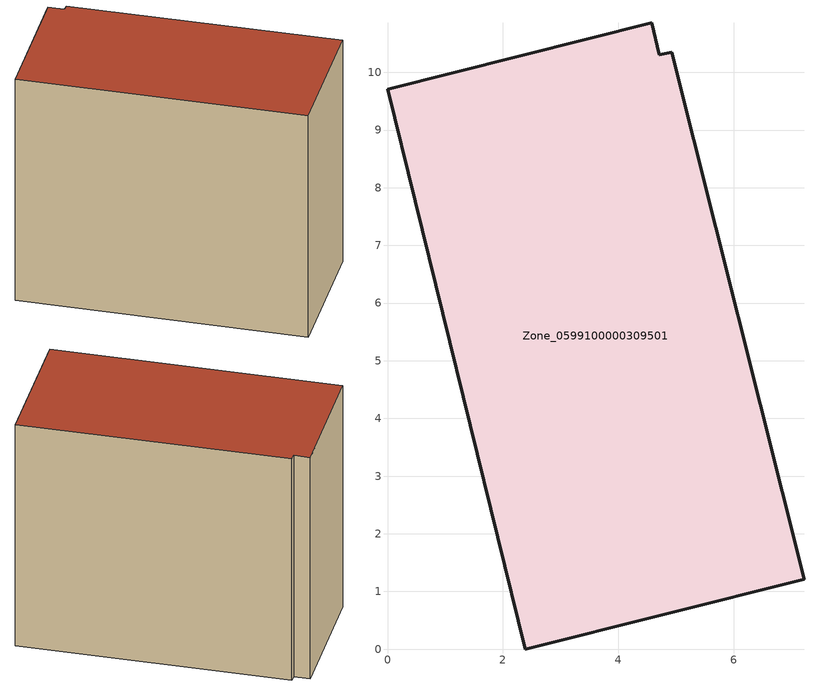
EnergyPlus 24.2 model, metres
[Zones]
Zone_0599100000309501
 floor ground (C_G): 2.39,0 0,9.71 4.58,10.86 4.71,10.31 4.93,10.35 7.22,1.21 z0
 wall outside (C_F): 2.39,0 7.22,1.21 4.93,10.35 4.71,10.31 4.58,10.86 0,9.71 2.39,0 z0:8.57
 roof outside (C_R): 0,9.71 2.39,0 7.22,1.21 4.93,10.35 4.71,10.31 4.58,10.86 z8.57
[BUILDING]
Pand.0599100000309501: North Axis=0; Terrain=City; Loads Convergence Tolerance Value=0.04; Temperature Convergence Tolerance Value=0.4; Solar Distribution=FullExterior; Maximum Number of Warmup Days=25; Minimum Number of Warmup Days=1
[Site:Location]
Rotterdam.The.Hague.AP_ZH_NLD Design_Conditions: Latitude=51.96; Longitude=4.45; Time Zone=1; Elevation=-4.5
[SITE:GROUNDTEMPERATURE:BUILDINGSURFACE]
18, 18, 18, 18, 18, 18, 18, 18, 18, 18, 18, 18
[MATERIAL] Thermal Absorptance=0.9; Solar Absorptance=0.7; Visible Absorptance=0.7
Name | Roughness | Thickness | Conductivity | Density | Specific Heat
G.TC.1992-2005 | MediumSmooth | 0.15 | 0.06 | 540 | 1210
F.TC.1992-2005 | Rough | 0.3 | 0.12 | 1920 | 840
R.TC.1992-2005 | MediumRough | 0.2 | 0.08 | 1500 | 1000
[CONSTRUCTION]
C_G: G.TC.1992-2005
C_F: F.TC.1992-2005
C_R: R.TC.1992-2005
[ZONE]
Zone_0599100000309501: Type=1; Multiplier=1; Ceiling Height=Autocalculate; Volume=Autocalculate; Floor Area=autocalculate; Part of Total Floor Area=Yes
[ZONEINFILTRATION:DESIGNFLOWRATE]
Infil_Zone_0599100000309501: Zone or ZoneList or Space or SpaceList=Zone_0599100000309501; Schedule=AlwaysOn; Design Flow Rate Calculation Method=Flow/Area; Flow Rate per Floor Area=0.0015; Constant Term Coefficient=1; Temperature Term Coefficient=0; Velocity Term Coefficient=0; Velocity Squared Term Coefficient=0
[HVACTEMPLATE:ZONE:IDEALLOADSAIRSYSTEM]
Zone_0599100000309501: Maximum Heating Supply Air Temperature=50; Minimum Cooling Supply Air Temperature=13; Maximum Heating Supply Air Humidity Ratio=0.0156; Minimum Cooling Supply Air Humidity Ratio=0.0077; Heating Limit=NoLimit; Cooling Limit=NoLimit; Dehumidification Control Type=ConstantSensibleHeatRatio; Cooling Sensible Heat Ratio=0.7; Dehumidification Setpoint=60; Humidification Control Type=None; Humidification Setpoint=30; Outdoor Air Method=None; Outdoor Air Flow Rate per Person=0.00944; Outdoor Air Flow Rate per Zone Floor Area=0; Outdoor Air Flow Rate per Zone=0; Demand Controlled Ventilation Type=None; Outdoor Air Economizer Type=NoEconomizer; Heat Recovery Type=None; Sensible Heat Recovery Effectiveness=0.7; Latent Heat Recovery Effectiveness=0.65
[ZONECONTROL:THERMOSTAT]
ThermostatControl_Zone_0599100000309501: Zone or ZoneList=Zone_0599100000309501; Control Type Schedule=DualSetpointControlType; Control 1=Thermostat_Zone_0599100000309501; Temperature Difference Between Cutout And Setpoint=0
[THERMOSTATSETPOINT:DUALSETPOINT]
Thermostat_Zone_0599100000309501: Heating Setpoint Temperature Schedule=HeatingSetpoint_Zone_0599100000309501; Cooling Setpoint Temperature Schedule=CoolingSetpoint_Zone_0599100000309501
[SCHEDULE:COMPACT]
HeatingSetpoint_Zone_0599100000309501: Through: 12/31, For: AllDays, Until: 24:00, 21
CoolingSetpoint_Zone_0599100000309501: Through: 12/31, For: AllDays, Until: 24:00, 24
DualSetpointControlType: Through: 12/31, For: AllDays, Until: 24:00, 4
AlwaysOn: Through: 12/31, For: AllDays, Until: 24:00, 1
